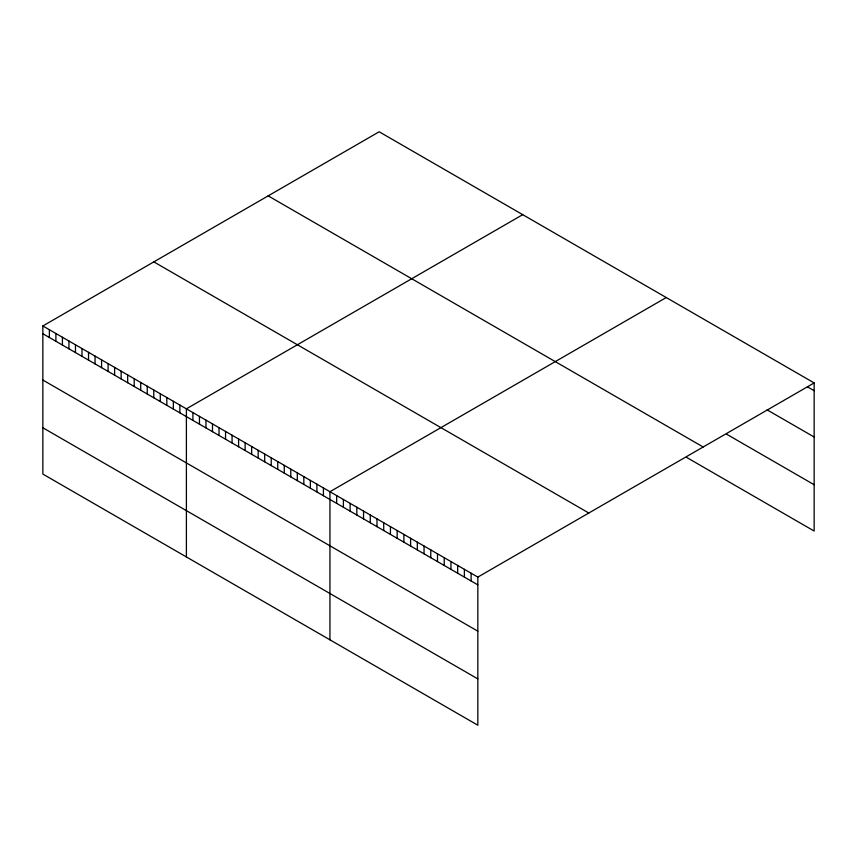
<?xml version="1.0" encoding="UTF-8"?>
<svg xmlns="http://www.w3.org/2000/svg" width="857" height="857" viewBox="0 0 857 857"><rect width="100%" height="100%" fill="white"/><g stroke="black" fill="none" stroke-linecap="round" stroke-linejoin="round"><path stroke-width="1.29" d="M42.85 325.96L477.831 577.093L477.831 725.215L42.85 474.071L42.85 325.96L379.169 131.785L814.15 382.929L814.15 531.04L686.425 457.295M522.706 214.668L186.398 408.832L186.398 556.954M666.253 297.54L329.945 491.714L329.945 639.825M477.831 577.093L814.15 382.929M807.423 386.818L814.15 390.706M767.09 409.85L814.15 437.016M726.757 434.274L814.15 484.73M268.177 195.867L703.168 447M153.832 261.878L588.823 513.022M42.85 333.737L477.831 584.87M42.85 380.047L477.831 631.181M42.85 427.761L477.831 678.894M471.114 573.215L471.114 580.992M464.387 569.337L464.387 577.104M457.67 565.449L457.67 573.226M450.943 561.571L450.943 569.348M444.226 557.693L444.226 565.459M437.498 553.804L437.498 561.581M430.782 549.926L430.782 557.703M424.054 546.048L424.054 553.826M417.338 542.16L417.338 549.937M410.61 538.282L410.61 546.059M403.893 534.404L403.893 542.181M397.166 530.526L397.166 538.292M390.438 526.637L390.438 534.414M383.722 522.759L383.722 530.537M376.994 518.881L376.994 526.648M370.278 514.993L370.278 522.77M363.55 511.115L363.55 518.892M356.833 507.237L356.833 515.003M350.106 503.348L350.106 511.126M343.389 499.47L343.389 507.248M336.662 495.592L336.662 503.37M323.421 487.944L323.421 495.721M316.886 484.173L316.886 491.95M310.363 480.413L310.363 488.179M303.839 476.642L303.839 484.419M297.315 472.871L297.315 480.648M290.791 469.111L290.791 476.878M284.267 465.34L284.267 473.118M277.743 461.569L277.743 469.347M271.219 457.809L271.219 465.576M264.695 454.039L264.695 461.816M258.171 450.268L258.171 458.045M251.647 446.508L251.647 454.274M245.123 442.737L245.123 450.514M238.589 438.966L238.589 446.743M232.065 435.206L232.065 442.973M225.541 431.435L225.541 439.213M219.017 427.664L219.017 435.442M212.493 423.904L212.493 431.682M205.969 420.134L205.969 427.911M199.445 416.373L199.445 424.14M192.921 412.603L192.921 420.38M179.874 405.072L179.874 412.838M173.35 401.301L173.35 409.078M166.826 397.53L166.826 405.307M160.291 393.77L160.291 401.537M153.767 389.999L153.767 397.777M147.243 386.228L147.243 394.006M140.719 382.468L140.719 390.235M134.195 378.698L134.195 386.475M127.672 374.927L127.672 382.704M121.148 371.167L121.148 378.933M114.624 367.396L114.624 375.173M108.1 363.625L108.1 371.402M101.576 359.865L101.576 367.632M95.052 356.094L95.052 363.871M88.528 352.323L88.528 360.101M81.993 348.563L81.993 356.341M75.47 344.793L75.47 352.57M68.946 341.022L68.946 348.799M62.422 337.262L62.422 345.039M55.898 333.491L55.898 341.268M49.374 329.731L49.374 337.497"/></g></svg>
